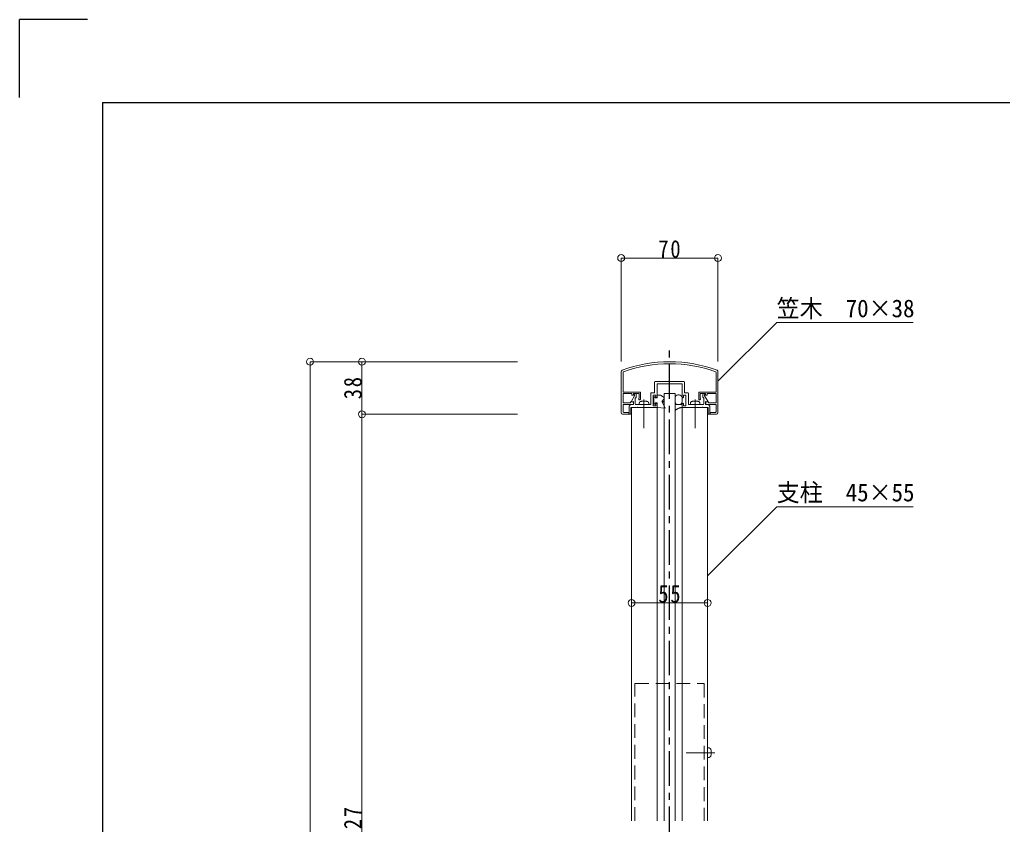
# Model space of a CAD drawing. Units: millimetres at full size, sheet at 1:5. Extents: x -1050 to 1050, y -742 to 742.
# Drawn here: x -1050 to -339, y 160 to 742 of the extents above; entities that cross this region are included whole.
import ezdxf
from ezdxf.enums import TextEntityAlignment as Align

# ---------------------------------------------------------------- set-up
doc = ezdxf.new("R2010")
doc.units = ezdxf.units.MM
doc.header["$LTSCALE"] = 5
doc.linetypes.add('CHAIN1', pattern=[8, 5, -1, 1, -1])
doc.linetypes.add('DASHED2', pattern=[3, 2, -1])
for name, color, linetype in [('0-0_通り芯', 7, 'CHAIN1'), ('1-4_印刷位置ライン', 7, 'Continuous'), ('1-5_図枠1_1', 7, 'Continuous')]:
    doc.layers.add(name, color=color, linetype=linetype)
for name, color, linetype, lineweight in [('0-3_寸法', 54, 'Continuous', 20), ('0-4_手摺部材', 92, 'Continuous', 20), ('0-7_ガラス', 6, 'Continuous', 20), ('0-8_その他', 11, 'Continuous', 20), ('0-9_文字', 3, 'Continuous', 20), ('0-A_支柱', 6, 'Continuous', 20), ('0-B_足元', 4, 'Continuous', 20)]:
    doc.layers.add(name, color=color, linetype=linetype, lineweight=lineweight)
doc.styles.add('ＭＳ ゴシック', font='')
doc.styles.get('ＭＳ ゴシック').set_extended_font_data('MS Gothic')

# ---------------------------------------------------------------- blocks, each defined once
blk = doc.blocks.new('dimension_origin')
at = {"color": 0, "linetype": 'Continuous', "lineweight": -2}
blk.add_circle((0, 0), 1.25, dxfattribs=at)

msp = doc.modelspace()

# ---------------------------------------------------------------- linework, layer by layer
at = {"layer": '0-0_通り芯'}
msp.add_line((-580, -411.793), (-580, 507.012), dxfattribs=at)
at = {"layer": '0-3_寸法'}
for p, q in [((-615, 495.196), (-615, 570)), ((-615, 570), (-545, 570)), ((-545, 495.196), (-545, 570)), ((-690, 495), (-840, 495)), ((-840, -224.293), (-840, 495)), ((-802.5, 457), (-802.5, 495)), ((-690, 457), (-802.5, 457)), ((-802.5, -144.293), (-802.5, 457)), ((-607.5, 320.54), (-552.5, 320.54))]:
    msp.add_line(p, q, dxfattribs=at)
at = {"layer": '0-4_手摺部材'}
for p, q in [((-615, 487.978), (-615, 458)), ((-613.6, 487.347), (-613.6, 473)), ((-546.4, 487.347), (-546.4, 473)), ((-545, 487.978), (-545, 458)), ((-590.3, 480.801), (-569.7, 480.801)), ((-589, 479.001), (-589, 469.501)), ((-571, 479.001), (-589, 479.001)), ((-571, 479.001), (-571, 469.501)), ((-613.6, 473), (-601.4, 473)), ((-613.6, 472), (-613.6, 465.2)), ((-607.56, 466.491), (-605.3, 470.405)), ((-606.4, 470.8), (-607, 470.8)), ((-606.1, 472), (-606.1, 471.1)), ((-602.1, 472), (-606.1, 472)), ((-605.3, 471.401), (-605.3, 470.405)), ((-604.1, 471.401), (-604.1, 469.301)), ((-602.1, 472), (-602.1, 468.7)), ((-601.1, 472.7), (-601.1, 467.8)), ((-593.6, 464.001), (-593.6, 472.101)), ((-590, 469.301), (-590, 470.801)), ((-570, 469.301), (-570, 470.801)), ((-566.4, 464.001), (-566.4, 472.101)), ((-558.9, 472.7), (-558.9, 467.8)), ((-546.4, 473), (-558.6, 473)), ((-557.9, 472), (-557.9, 468.7)), ((-557.9, 472), (-553.9, 472)), ((-555.9, 471.401), (-555.9, 469.301)), ((-554.7, 471.401), (-554.7, 470.405)), ((-552.44, 466.491), (-554.7, 470.405)), ((-553.9, 472), (-553.9, 471.1)), ((-553.6, 470.8), (-553, 470.8)), ((-546.4, 472), (-546.4, 465.2)), ((-608.2, 465.2), (-613.6, 465.2)), ((-613.6, 464), (-613.6, 458.9)), ((-613.6, 464), (-606.5, 464)), ((-608.2, 464.001), (-609.2, 463.001)), ((-609.2, 457.301), (-609.2, 463.001)), ((-608.2, 465.2), (-608.2, 465.752)), ((-606, 464.001), (-608.2, 464.001)), ((-608, 462.001), (-608, 457.301)), ((-608, 462.001), (-603.846, 462.001)), ((-606.455, 465.838), (-607.855, 466.048)), ((-606.2, 465.542), (-606.2, 464.3)), ((-604.8, 469.001), (-604.8, 464.501)), ((-604.8, 469.001), (-604.4, 469.001)), ((-604.3, 464.001), (-593.6, 464.001)), ((-603.5, 462.201), (-603.846, 462.001)), ((-603.5, 462.201), (-603.154, 462.001)), ((-589.3, 462.001), (-603.154, 462.001)), ((-602.3, 468.354), (-602.3, 467.8)), ((-601.4, 467.5), (-602, 467.5)), ((-590, 463.201), (-590, 464.701)), ((-589.5, 469.001), (-589.7, 469.001)), ((-589.7, 465.001), (-589.5, 465.001)), ((-589, 464.501), (-589, 462.301)), ((-571, 464.501), (-571, 462.301)), ((-570.7, 462.001), (-556.846, 462.001)), ((-570.5, 469.001), (-570.3, 469.001)), ((-570.3, 465.001), (-570.5, 465.001)), ((-570, 463.201), (-570, 464.701)), ((-555.7, 464.001), (-566.4, 464.001)), ((-558.6, 467.5), (-558, 467.5)), ((-557.7, 468.354), (-557.7, 467.8)), ((-556.5, 462.201), (-556.846, 462.001)), ((-556.5, 462.201), (-556.154, 462.001)), ((-552, 462.001), (-556.154, 462.001)), ((-555.2, 469.001), (-555.6, 469.001)), ((-555.2, 469.001), (-555.2, 464.501)), ((-554, 464.001), (-551.8, 464.001)), ((-553.8, 465.542), (-553.8, 464.3)), ((-553.545, 465.838), (-552.145, 466.048)), ((-546.4, 464), (-553.5, 464)), ((-552, 462.001), (-552, 457.301)), ((-551.8, 465.2), (-551.8, 465.752)), ((-551.8, 465.2), (-546.4, 465.2)), ((-551.8, 464.001), (-550.8, 463.001)), ((-550.8, 457.301), (-550.8, 463.001)), ((-546.4, 464), (-546.4, 458.9)), ((-609.63, 457), (-614, 457)), ((-609.76, 458.4), (-613.1, 458.4)), ((-609.43, 458.07), (-609.43, 457.2)), ((-608.9, 457.001), (-608.3, 457.001)), ((-551.1, 457.001), (-551.7, 457.001)), ((-550.57, 458.07), (-550.57, 457.2)), ((-550.37, 457), (-546, 457)), ((-550.24, 458.4), (-546.9, 458.4))]:
    msp.add_line(p, q, dxfattribs=at)
at = {"layer": '0-4_手摺部材', "linetype": 'DASHED2'}
for p, q in [((-601.902, 465.12), (-602, 464.001)), ((-595.098, 465.12), (-595, 464.001)), ((-564.904, 465.12), (-565.002, 464.001)), ((-558.1, 465.12), (-558.002, 464.001))]:
    msp.add_line(p, q, dxfattribs=at)
at = {"layer": '0-4_手摺部材', "linetype": 'CHAIN1'}
for p, q in [((-598.5, 447.001), (-598.5, 467.601)), ((-561.502, 447.001), (-561.502, 467.601))]:
    msp.add_line(p, q, dxfattribs=at)
at = {"layer": '0-4_手摺部材'}
for points in [[(-593.1, 472.601), (-590.8, 472.601), (-590.8, 480.301)], [(-566.9, 472.601), (-569.2, 472.601), (-569.2, 480.301)], [(-607.3, 471.1), (-607.3, 472), (-613.6, 472)], [(-590, 470.801), (-591.8, 470.801), (-591.8, 463.201), (-590, 463.201)], [(-570, 470.801), (-568.2, 470.801), (-568.2, 463.201), (-570, 463.201)], [(-552.7, 471.1), (-552.7, 472), (-546.4, 472)], [(-606, 464.001), (-606, 466.201), (-607.263, 466.043)], [(-554, 464.001), (-554, 466.201), (-552.737, 466.043)]]:
    msp.add_lwpolyline(points, dxfattribs=at)
for centre, radius, start, end in [((-580, 395), 100, 90, 110.08625), ((-580, 395), 98.6, 90, 109.7192), ((-580, 395), 100, 69.91375, 90), ((-580, 395), 98.6, 70.2808, 90), ((-614, 487.978), 1, 110.08625, 180), ((-613.1, 487.347), 0.5, 109.7192, 180), ((-546.9, 487.347), 0.5, 0, 70.2808), ((-546, 487.978), 1, 0, 69.91375), ((-590.3, 480.301), 0.5, 90, 180), ((-569.7, 480.301), 0.5, 0, 90), ((-607, 471.1), 0.3, 180, 270), ((-606.4, 471.1), 0.3, 270, 360), ((-604.7, 471.401), 0.6, 0, 180), ((-604.4, 469.301), 0.3, 270, 360), ((-601.4, 472.7), 0.3, 0, 90), ((-593.1, 472.101), 0.5, 90, 180), ((-589.7, 469.301), 0.3, 180, 270), ((-589.5, 469.501), 0.5, 270, 360), ((-570.5, 469.501), 0.5, 180, 270), ((-570.3, 469.301), 0.3, 270, 360), ((-566.9, 472.101), 0.5, 0, 90), ((-558.6, 472.7), 0.3, 90, 180), ((-555.3, 471.401), 0.6, 0, 180), ((-555.6, 469.301), 0.3, 180, 270), ((-553.6, 471.1), 0.3, 180, 270), ((-553, 471.1), 0.3, 270, 360), ((-607.9, 465.752), 0.3, 81.46923, 180), ((-607.3, 466.341), 0.3, 150, 277.12502), ((-606.5, 464.3), 0.3, 270, 360), ((-606.5, 465.542), 0.3, 0, 81.46923), ((-604.3, 464.501), 0.5, 180, 270), ((-602.1, 468.354), 0.2, 120, 180), ((-602, 467.8), 0.3, 180, 270), ((-602.3, 468.7), 0.2, 300, 360), ((-601.4, 467.8), 0.3, 270, 360), ((-589.7, 464.701), 0.3, 90, 180), ((-589.5, 464.501), 0.5, 0, 90), ((-589.3, 462.301), 0.3, 270, 360), ((-570.5, 464.501), 0.5, 90, 180), ((-570.7, 462.301), 0.3, 180, 270), ((-570.3, 464.701), 0.3, 0, 90), ((-558.6, 467.8), 0.3, 180, 270), ((-558, 467.8), 0.3, 270, 360), ((-557.7, 468.7), 0.2, 180, 240), ((-557.9, 468.354), 0.2, 0, 60), ((-555.7, 464.501), 0.5, 270, 360), ((-553.5, 465.542), 0.3, 98.53077, 180), ((-553.5, 464.3), 0.3, 180, 270), ((-552.7, 466.341), 0.3, 262.87498, 30), ((-552.1, 465.752), 0.3, 0, 98.53077), ((-614, 458), 1, 180, 270), ((-613.1, 458.9), 0.5, 180, 270), ((-609.76, 458.07), 0.33, 0, 90), ((-609.63, 457.2), 0.2, 270, 360), ((-608.9, 457.301), 0.3, 180, 270), ((-608.3, 457.301), 0.3, 270, 360), ((-551.7, 457.301), 0.3, 180, 270), ((-551.1, 457.301), 0.3, 270, 360), ((-550.24, 458.07), 0.33, 90, 180), ((-550.37, 457.2), 0.2, 180, 270), ((-546.9, 458.9), 0.5, 270, 360), ((-546, 458), 1, 270, 360)]:
    msp.add_arc(centre, radius, start, end, dxfattribs=at)
at = {"layer": '0-4_手摺部材', "linetype": 'DASHED2'}
for centre, radius, start, end in [((-600.607, 465.007), 1.3, 105.88085, 175), ((-598.5, 457.601), 9, 74.11915, 105.88085), ((-596.393, 465.007), 1.3, 5, 74.11915), ((-563.609, 465.007), 1.3, 105.88085, 175), ((-561.502, 457.601), 9, 74.11915, 105.88085), ((-559.395, 465.007), 1.3, 5, 74.11915)]:
    msp.add_arc(centre, radius, start, end, dxfattribs=at)
at = {"layer": '0-7_ガラス'}
msp.add_line((-576, 162.854), (-576, 472.001), dxfattribs=at)
msp.add_lwpolyline([(-576, 472.001), (-584, 472.001), (-584, 162.854)], dxfattribs=at)
at = {"layer": '0-8_その他'}
for p, q in [((-590.3, 469.751), (-591.5, 469.751)), ((-591.5, 464.251), (-591.5, 469.751)), ((-590.3, 468.801), (-590.3, 469.751)), ((-589, 468.801), (-589, 470.601)), ((-586.5, 470.751), (-588.85, 470.751)), ((-586.5, 470.751), (-584, 469.251)), ((-584, 469.251), (-584, 468.251)), ((-573, 471.001), (-574, 471.001)), ((-590.3, 464.251), (-591.5, 464.251)), ((-590.3, 468.801), (-589, 468.801)), ((-590.3, 465.201), (-589, 465.201)), ((-590.3, 464.251), (-590.3, 465.201)), ((-589, 462.182), (-589, 465.201)), ((-583.192, 461.42), (-588.82, 461.983)), ((-585.6, 466.251), (-584, 468.251)), ((-584, 466.251), (-585.6, 466.251)), ((-584, 465.851), (-585.386, 465.851)), ((-585.386, 465.851), (-583.094, 461.567)), ((-583.9, 465.951), (-583.9, 466.151)), ((-576, 469.001), (-576, 466.001)), ((-576, 464.001), (-576, 459.845)), ((-571, 464.001), (-576, 464.001)), ((-574, 464.001), (-573, 464.001)), ((-571, 466.001), (-571, 469.001)), ((-571, 464.001), (-571, 462.001))]:
    msp.add_line(p, q, dxfattribs=at)
msp.add_lwpolyline([(-571, 462.001), (-571.016, 461.998), (-571.063, 461.989), (-571.14, 461.975), (-571.245, 461.955), (-571.375, 461.93), (-571.527, 461.9), (-571.696, 461.865), (-571.879, 461.825), (-572.071, 461.78), (-572.267, 461.731), (-572.461, 461.678), (-572.648, 461.622), (-572.824, 461.565), (-572.983, 461.509), (-573.12, 461.458), (-573.232, 461.414), (-573.314, 461.38), (-573.365, 461.359), (-573.382, 461.351), (-573.399, 461.344), (-573.45, 461.322), (-573.533, 461.284), (-573.647, 461.231), (-573.79, 461.162), (-573.956, 461.077), (-574.144, 460.977), (-574.347, 460.865), (-574.56, 460.742), (-574.778, 460.614), (-574.993, 460.483), (-575.201, 460.354), (-575.394, 460.232), (-575.568, 460.122), (-575.718, 460.026), (-575.839, 459.949), (-575.927, 459.892), (-575.982, 459.857), (-576, 459.845)], dxfattribs=at)
for centre, radius, start, end in [((-588.85, 470.601), 0.15, 90, 180), ((-574, 469.001), 2, 90, 180), ((-573, 469.001), 2, 0, 90), ((-588.8, 462.182), 0.2, 180, 264.28941), ((-584, 466.151), 0.1, 0, 90), ((-584, 465.951), 0.1, 270, 360), ((-574, 466.001), 2, 180, 270), ((-573, 466.001), 2, 270, 360), ((-583.182, 461.519), 0.1, 264.28941, 28.15108)]:
    msp.add_arc(centre, radius, start, end, dxfattribs=at)
at = {"layer": '0-9_文字'}
for points in [[(-545.001, 480.867), (-502.5, 523.368), (-403.75, 523.368)], [(-552.5, 340.154), (-502.5, 390.154), (-403.75, 390.154)]]:
    msp.add_lwpolyline(points, dxfattribs=at)
at = {"layer": '0-A_支柱'}
for p, q in [((-607.5, 462.001), (-607.5, 162.854)), ((-589, 162.854), (-589, 462.001)), ((-571, 162.854), (-571, 462.001)), ((-552.5, 462.001), (-552.5, 162.854))]:
    msp.add_line(p, q, dxfattribs=at)
at = {"layer": '0-B_足元', "linetype": 'DASHED2'}
for p, q in [((-605, 262.206), (-555, 262.206)), ((-605, 162.854), (-605, 262.206)), ((-555, 262.206), (-555, 162.854))]:
    msp.add_line(p, q, dxfattribs=at)
at = {"layer": '0-B_足元'}
for p, q in [((-551.381, 215.608), (-552.5, 215.706)), ((-552.5, 215.706), (-552.5, 208.706)), ((-551.381, 208.804), (-552.5, 208.706))]:
    msp.add_line(p, q, dxfattribs=at)
at = {"layer": '0-B_足元', "linetype": 'CHAIN1'}
msp.add_line((-547.28, 212.206), (-567.895, 212.206), dxfattribs=at)
at = {"layer": '0-B_足元'}
for centre, radius, start, end in [((-551.494, 214.313), 1.3, 15.88085, 85), ((-558.9, 212.206), 9, 344.11915, 15.88085), ((-551.494, 210.099), 1.3, 275, 344.11915)]:
    msp.add_arc(centre, radius, start, end, dxfattribs=at)
at = {"layer": '1-4_印刷位置ライン'}
for p in [(-1050, 686.222), (-1000.874, 742.5)]:
    msp.add_line(p, (-1050, 742.5), dxfattribs=at)
at = {"layer": '1-5_図枠1_1'}
msp.add_line((-990, 682.5), (703.535, 682.5), dxfattribs=at)
msp.add_lwpolyline([(-990, 682.5), (-990, -707.5), (990, -707.5)], dxfattribs=at)

# ---------------------------------------------------------------- block references
at = {"layer": '0-3_寸法', "xscale": 2, "yscale": 2}
for p, rotation in [((-615, 570), 180), ((-840, 495), 90), ((-802.5, 495), 90), ((-802.5, 457), 90), ((-802.5, 457), 270), ((-607.5, 320.54), 180)]:
    msp.add_blockref('dimension_origin', p, dxfattribs=dict(at, rotation=rotation))
for p in [(-545, 570), (-552.5, 320.54)]:
    msp.add_blockref('dimension_origin', p, dxfattribs=at)

# ---------------------------------------------------------------- texts
at = {"layer": '0-3_寸法', "char_height": 12.83, "attachment_point": 7, "style": 'ＭＳ ゴシック'}
for s, insert in [('\\T1.17;\\W0.85;70', (-588.125, 570)), ('\\T1.17;\\W0.85;55', (-588.125, 320.54))]:
    msp.add_mtext(s, dxfattribs=dict(at, insert=insert))
at = {"layer": '0-3_寸法', "char_height": 12.83, "attachment_point": 7, "rotation": 90, "style": 'ＭＳ ゴシック'}
for s, insert in [('\\T1.17;\\W0.85;38', (-802.5, 467.875)), ('\\T1.17;\\W0.85;1027', (-802.5, 139.479))]:
    msp.add_mtext(s, dxfattribs=dict(at, insert=insert))
at = {"layer": '0-9_文字', "style": 'ＭＳ ゴシック', "width": 0.95}
for s, p in [('笠木\u300070×38', (-502.5, 523.368)), ('支柱\u300045×55', (-502.5, 390.154))]:
    msp.add_text(s, height=12.83, dxfattribs=at).set_placement(p, align=Align.BOTTOM_LEFT)

doc.saveas('drawing.dxf')
